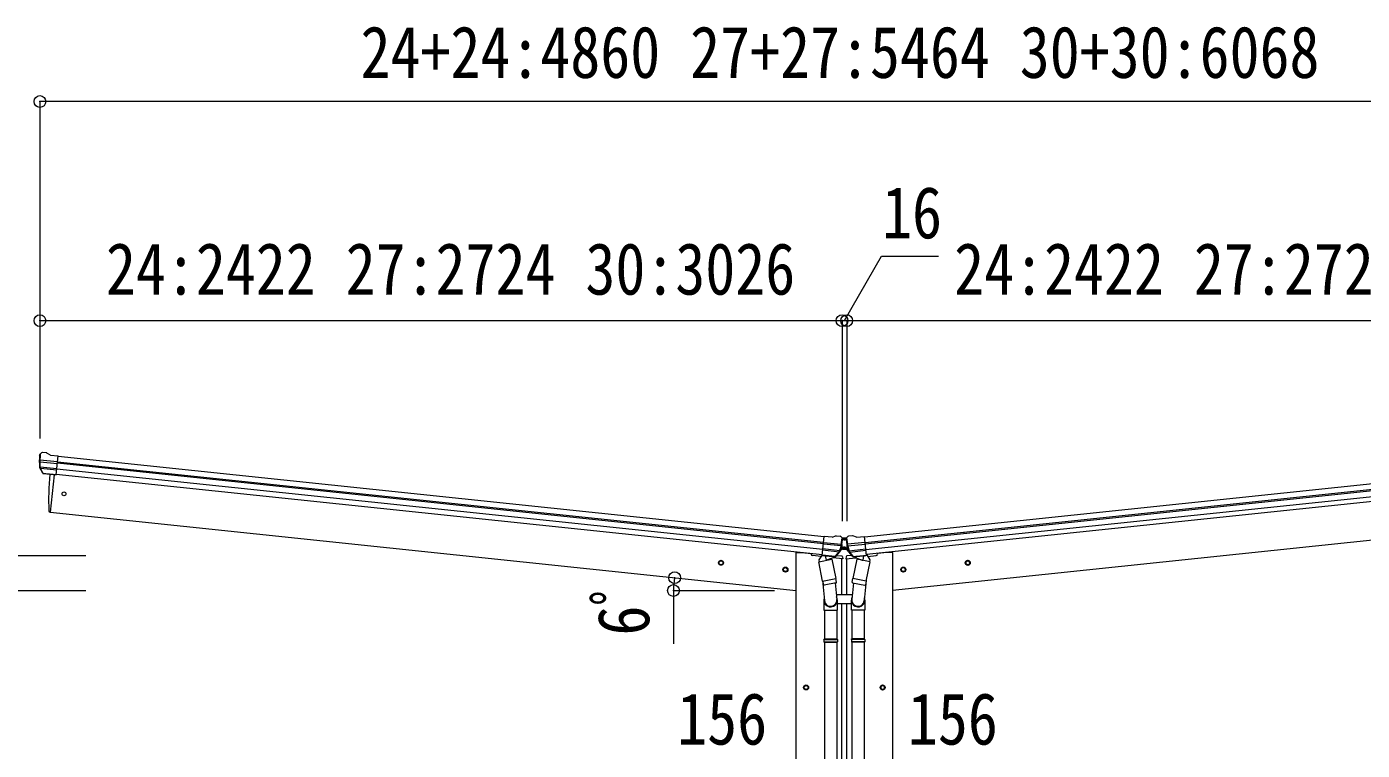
# Model space of a CAD drawing. Units: millimetres, scale not verified. Extents: x -31298 to 11243, y -7760 to 7760.
# Drawn here: x -8348 to -3812, y -2700 to -241 of the extents above; entities that cross this region are included whole.
import ezdxf
from ezdxf.enums import TextEntityAlignment as Align

# ---------------------------------------------------------------- set-up
doc = ezdxf.new("R2010")
doc.units = ezdxf.units.MM
doc.header["$LTSCALE"] = 40
doc.header["$PDMODE"] = 32
doc.header["$PDSIZE"] = 40
for name, color, linetype, lineweight in [('0-3_ELV2', 4, 'Continuous', 9), ('0-6_OTH_LINE', 6, 'Continuous', 9), ('0-9_OUTLINE', 7, 'Continuous', 9)]:
    doc.layers.add(name, color=color, linetype=linetype, lineweight=lineweight)
doc.styles.add('ＭＳ ゴシック', font='')
doc.styles.get('ＭＳ ゴシック').set_extended_font_data('MS Gothic')

msp = doc.modelspace()

# ---------------------------------------------------------------- linework, layer by layer
at = {"layer": '0-3_ELV2'}
for p, q in [((-8304.32, -1697.42), (-8304.01, -1695.57)), ((-8303.62, -1720.14), (-8244.02, -1726.41)), ((-8243.4, -1720.55), (-8303.14, -1714.27)), ((-8297.75, -1689.52), (-8302.93, -1693.72)), ((-8297.75, -1689.52), (-8297.74, -1689.52)), ((-8280.59, -1689.86), (-8294.08, -1688.44)), ((-8267.76, -1697.24), (-8279.36, -1690.27)), ((-8267.76, -1697.24), (-8241.24, -1700.02)), ((-8248.03, -1764.58), (-8241.24, -1700.02)), ((-5641.69, -1994.36), (-8243.44, -1720.91)), ((-5639.7, -1975.47), (-8241.45, -1702.01)), ((-5502.89, -1975.47), (-2901.14, -1702.01)), ((-5500.9, -1994.36), (-2899.15, -1720.91)), ((-8293.88, -1758.57), (-8304.01, -1740.31)), ((-8302.78, -1736.9), (-8245.75, -1742.89)), ((-8292.83, -1758.14), (-8302.28, -1739.84)), ((-8301.39, -1741.56), (-8246.22, -1747.36)), ((-8283.83, -1760.81), (-8291.52, -1760.01)), ((-8291.38, -1759.79), (-8248, -1764.35)), ((-8283.58, -1760.93), (-8283.83, -1760.81)), ((-8258.25, -1763.6), (-8283.58, -1760.93)), ((-8254.91, -1763.85), (-8268.3, -1891.24)), ((-8257.97, -1763.53), (-8258.25, -1763.6)), ((-8248.03, -1764.58), (-8257.97, -1763.53)), ((-8247.72, -1761.68), (-5645.97, -2035.14)), ((-5644.21, -2018.4), (-8245.96, -1744.95)), ((-5642.12, -1998.54), (-8243.88, -1725.09)), ((-5500.47, -1998.54), (-2898.71, -1725.09)), ((-5498.37, -2018.4), (-2896.62, -1744.95)), ((-2894.87, -1761.68), (-5496.61, -2035.14)), ((-8268.3, -1891.24), (-8270.35, -1890.96)), ((-8268.3, -1891.24), (-5734.79, -2157.53)), ((-2874.29, -1891.24), (-5407.79, -2157.53)), ((-5646.28, -2038.03), (-5639.49, -1973.48)), ((-5641.65, -1994.01), (-5581.91, -2000.29)), ((-5612.97, -1976.27), (-5639.49, -1973.48)), ((-5612.97, -1976.27), (-5600.18, -1971.86)), ((-5598.89, -1971.71), (-5585.4, -1973.13)), ((-5582.04, -1974.96), (-5582.04, -1974.95)), ((-5582.04, -1974.96), (-5577.85, -1980.14)), ((-5578.57, -1979.24), (-5578.54, -1979.01)), ((-5578.54, -1979.01), (-5564.04, -1979.01)), ((-5577.26, -1984.04), (-5577.17, -1982.17)), ((-5570.03, -1983.73), (-5569.19, -1983.73)), ((-5565.33, -1984.04), (-5565.41, -1982.17)), ((-5560.55, -1974.96), (-5564.74, -1980.14)), ((-5564.02, -1979.24), (-5564.04, -1979.01)), ((-5500.94, -1994.01), (-5560.68, -2000.29)), ((-5560.55, -1974.96), (-5560.55, -1974.95)), ((-5543.7, -1971.71), (-5557.19, -1973.13)), ((-5529.62, -1976.27), (-5542.41, -1971.86)), ((-5529.62, -1976.27), (-5503.1, -1973.48)), ((-5496.31, -2038.03), (-5503.1, -1973.48)), ((-5735.29, -4857.47), (-5735.29, -2028.47)), ((-5684.52, -2031.09), (-5684.1, -2034.32)), ((-5650.4, -2041.71), (-5679.66, -2038.64)), ((-5646.28, -2038.03), (-5636.33, -2039.08)), ((-5602.88, -2042.37), (-5646.25, -2037.81)), ((-5589.29, -2026.61), (-5644.47, -2020.81)), ((-5586.97, -2022.34), (-5644, -2016.35)), ((-5582.66, -2006.13), (-5642.27, -1999.86)), ((-5636.33, -2039.08), (-5636.08, -2039.2)), ((-5636.08, -2039.2), (-5610.75, -2041.86)), ((-5601.11, -2041.05), (-5588.07, -2025.11)), ((-5600.17, -2041.69), (-5586.48, -2025.93)), ((-5597.06, -2038.27), (-5580.21, -2040.04)), ((-5585.51, -2023.69), (-5580.13, -2017.51)), ((-5584.43, -2020.17), (-5581.26, -2016.52)), ((-5580.13, -2016.01), (-5578.37, -2016.01)), ((-5562.83, -2017.51), (-5580.13, -2017.51)), ((-5579.79, -2001.13), (-5579.79, -2013.54)), ((-5578.08, -2016.51), (-5579.79, -2013.54)), ((-5578.08, -2016.51), (-5564.51, -2016.51)), ((-5570.03, -2012.43), (-5569.19, -2012.43)), ((-5564.51, -2016.51), (-5562.79, -2013.54)), ((-5564.22, -2016.01), (-5562.83, -2016.01)), ((-5556.87, -2024.36), (-5562.83, -2017.51)), ((-5562.79, -2001.13), (-5562.79, -2013.54)), ((-5545.53, -2038.27), (-5562.38, -2040.04)), ((-5557.97, -2020.81), (-5561.7, -2016.52)), ((-5559.93, -2006.13), (-5500.32, -1999.86)), ((-5542.42, -2041.69), (-5556.11, -2025.93)), ((-5555.62, -2022.34), (-5498.59, -2016.35)), ((-5541.48, -2041.05), (-5554.52, -2025.11)), ((-5553.3, -2026.61), (-5498.12, -2020.81)), ((-5539.71, -2042.37), (-5496.33, -2037.81)), ((-5506.51, -2039.2), (-5531.84, -2041.86)), ((-5506.26, -2039.08), (-5506.51, -2039.2)), ((-5496.31, -2038.03), (-5506.26, -2039.08)), ((-5492.19, -2041.71), (-5462.93, -2038.64)), ((-5458.07, -2031.09), (-5458.49, -2034.32)), ((-5407.29, -4857.47), (-5407.29, -2028.47)), ((-5996.38, -2058.89), (-5989.52, -2055.84)), ((-5984.23, -2067.71), (-5991.09, -2070.77)), ((-5989.52, -2055.84), (-5983.45, -2060.25)), ((-5983.45, -2060.25), (-5984.23, -2067.71)), ((-5777.58, -2081.89), (-5770.73, -2078.83)), ((-5770.73, -2078.83), (-5764.65, -2083.25)), ((-5764.65, -2083.25), (-5765.44, -2090.71)), ((-5610.75, -2041.86), (-5610.48, -2041.79)), ((-5610.48, -2041.79), (-5602.78, -2042.6)), ((-5576.65, -2049.46), (-5610.38, -2045.92)), ((-5579.79, -2172.02), (-5579.79, -2049.13)), ((-5577.55, -2042.63), (-5576.65, -2049.46)), ((-5565.04, -2042.63), (-5565.94, -2049.46)), ((-5565.94, -2049.46), (-5532.21, -2045.92)), ((-5562.79, -2172.02), (-5562.79, -2049.13)), ((-5532.11, -2041.79), (-5539.81, -2042.6)), ((-5531.84, -2041.86), (-5532.11, -2041.79)), ((-5371.86, -2078.83), (-5377.94, -2083.25)), ((-5377.94, -2083.25), (-5377.15, -2090.71)), ((-5365.01, -2081.89), (-5371.86, -2078.83)), ((-5153.07, -2055.84), (-5159.14, -2060.25)), ((-5159.14, -2060.25), (-5158.36, -2067.71)), ((-5158.36, -2067.71), (-5151.5, -2070.77)), ((-5146.21, -2058.89), (-5153.07, -2055.84)), ((-5765.44, -2090.71), (-5772.29, -2093.76)), ((-5377.15, -2090.71), (-5370.29, -2093.76)), ((-5579.79, -4857.47), (-5579.79, -2202.02)), ((-5562.79, -4857.47), (-5562.79, -2202.02)), ((-5707.79, -2483.27), (-5701.29, -2479.52)), ((-5701.29, -2479.52), (-5694.79, -2483.27)), ((-5694.79, -2490.78), (-5701.29, -2494.53)), ((-5694.79, -2483.27), (-5694.79, -2490.78)), ((-5441.29, -2479.52), (-5447.79, -2483.27)), ((-5447.79, -2483.27), (-5447.79, -2490.78)), ((-5447.79, -2490.78), (-5441.29, -2494.53)), ((-5434.79, -2483.27), (-5441.29, -2479.52))]:
    msp.add_line(p, q, dxfattribs=at)
for points in [[(-5572.55, -1982.89), (-5573.39, -1982.89), (-5573.39, -1983.73), (-5572.55, -1983.73)], [(-5570.87, -1982.05), (-5570.87, -1981.21), (-5571.71, -1981.21), (-5571.71, -1982.05)], [(-5571.71, -1984.57), (-5571.71, -1985.41), (-5570.87, -1985.41), (-5570.87, -1984.57)], [(-5569.19, -1983.73), (-5569.19, -1982.89), (-5570.03, -1982.89)], [(-5735.29, -2028.47), (-5715.29, -2028.47), (-5684.44, -2031.72)], [(-5572.55, -2011.59), (-5573.39, -2011.59), (-5573.39, -2012.43), (-5572.55, -2012.43)], [(-5570.87, -2010.75), (-5570.87, -2009.91), (-5571.71, -2009.91), (-5571.71, -2010.75)], [(-5571.71, -2013.27), (-5571.71, -2014.11), (-5570.87, -2014.11), (-5570.87, -2013.27)], [(-5569.19, -2012.43), (-5569.19, -2011.59), (-5570.03, -2011.59)], [(-5407.29, -2028.47), (-5427.29, -2028.47), (-5458.15, -2031.72)], [(-5991.09, -2070.77), (-5997.16, -2066.35), (-5996.38, -2058.89)], [(-5772.29, -2093.76), (-5778.37, -2089.35), (-5777.58, -2081.89)], [(-5370.29, -2093.76), (-5364.22, -2089.35), (-5365.01, -2081.89)], [(-5151.5, -2070.77), (-5145.43, -2066.35), (-5146.21, -2058.89)], [(-5701.29, -2494.53), (-5707.79, -2490.78), (-5707.79, -2483.27)], [(-5441.29, -2494.53), (-5434.79, -2490.78), (-5434.79, -2483.27)]]:
    msp.add_lwpolyline(points, dxfattribs=at)
for centre, radius in [((-8221.5, -1828.69), 6.5), ((-5571.29, -1983.31), 3.5), ((-5571.29, -2012.01), 3.5), ((-5990.3, -2063.3), 8.5), ((-5990.3, -2063.3), 7.7), ((-5990.3, -2063.3), 6.5), ((-5771.51, -2086.3), 8.5), ((-5771.51, -2086.3), 7.7), ((-5771.51, -2086.3), 6.5), ((-5371.08, -2086.3), 8.5), ((-5371.08, -2086.3), 7.7), ((-5371.08, -2086.3), 6.5), ((-5152.28, -2063.3), 8.5), ((-5152.28, -2063.3), 7.7), ((-5152.28, -2063.3), 6.5), ((-5701.29, -2487.02), 8.5), ((-5701.29, -2487.02), 7.7), ((-5701.29, -2487.02), 6.5), ((-5441.29, -2487.02), 8.5), ((-5441.29, -2487.02), 7.7), ((-5441.29, -2487.02), 6.5)]:
    msp.add_circle(centre, radius, dxfattribs=at)
for centre, radius, start, end in [((-8103.42, -1718.53), 202, 174, 185.86084), ((-8306.41, -1719.92), 2.74, 355.56588, 0.97849), ((-8303.8, -1721.48), 1.35, 82.08073, 84.8395), ((-8103.42, -1718.53), 200.2, 180.46117, 185.79991), ((-8348.41, -1712.16), 45.32, 354.35482, 357.32878), ((-8110.76, -1719.07), 192.44, 173.42422, 178.5729), ((-8294.6, -1693.41), 5, 84.04426, 128.95574), ((-8280.91, -1692.84), 3, 59.02369, 83.97631), ((-8301.38, -1738.85), 3, 185.86084, 209), ((-8299.62, -1738.46), 3, 185.79991, 207.30889), ((-8291.27, -1757.11), 2.99, 208.99261, 254.7283), ((-7373.7, -1851.04), 900, 174.35013, 182.36081), ((-8269.93, -1887.98), 3, 182.36081, 262), ((-5599.2, -1974.7), 3, 84.02369, 108.97631), ((-5778.15, -1962.93), 202, 342.13916, 354), ((-5585.93, -1978.1), 5, 39.04426, 83.95574), ((-5771.08, -1964.98), 192.44, 349.4271, 354.57578), ((-5572.55, -1982.05), 0.84, 270, 0), ((-5572.55, -1984.57), 0.84, 0, 90), ((-5570.03, -1982.05), 0.84, 180, 270), ((-5570.03, -1984.57), 0.84, 90, 180), ((-5364.44, -1962.93), 202, 186, 197.86084), ((-5371.5, -1964.98), 192.44, 185.42422, 190.5729), ((-5556.66, -1978.1), 5, 96.04426, 140.95574), ((-5543.39, -1974.7), 3, 71.02369, 95.97631), ((-5679.14, -2033.66), 5, 187.5, 264), ((-5590.39, -2023.21), 3, 320.69111, 342.20009), ((-5778.15, -1962.93), 200.2, 342.20009, 347.53883), ((-5588.74, -2023.96), 3, 319, 342.13916), ((-5582.76, -2007.47), 1.35, 83.1605, 85.91927), ((-5579.89, -2006.49), 2.74, 167.02151, 172.43412), ((-5537.19, -2007.63), 45.32, 170.67122, 173.64518), ((-5580.13, -2017.51), 1.5, 90, 139), ((-5580.52, -2043.02), 3, 7.5, 84), ((-5572.55, -2010.75), 0.84, 270, 0), ((-5572.55, -2013.27), 0.84, 0, 90), ((-5570.03, -2010.75), 0.84, 180, 270), ((-5570.03, -2013.27), 0.84, 90, 180), ((-5562.07, -2043.02), 3, 96, 172.5), ((-5562.83, -2017.51), 1.5, 41, 90), ((-5605.4, -2007.63), 45.32, 6.35482, 9.32878), ((-5562.7, -2006.49), 2.74, 7.56588, 12.97849), ((-5559.83, -2007.47), 1.35, 94.08073, 96.8395), ((-5364.44, -1962.93), 200.2, 192.46117, 197.79991), ((-5553.85, -2023.96), 3, 197.86084, 221), ((-5552.2, -2023.21), 3, 197.79991, 219.30889), ((-5463.45, -2033.66), 5, 276, 352.5), ((-5602.43, -2039.72), 2.99, 273.2717, 319.00739), ((-5540.16, -2039.72), 2.99, 220.99261, 266.7283)]:
    msp.add_arc(centre, radius, start, end, dxfattribs=at)
for centre, major_axis, ratio, start_param, end_param in [((-8301.04, -1696.05), (2.34, 1.9), 0.995767, 1.5707963, 2.2972137), ((-8105.73, -1740.48), (20.92, 199.05), 0.994373, 1.5554317, 1.5718064), ((-8296.66, -1692.5), (-5.88, -1.31), 0.24881, 5.8190815, 5.8226003), ((-8302.06, -1697.02), (0.87, 5.91), 0.020485, 4.7140547, 5.6117533), ((-8293.5, -1756.56), (-1.08, 3.13), 0.040856, 4.1415604, 4.1696818), ((-8291.07, -1756.81), (0.11, 3), 0.642905, 2.0792573, 3.037247), ((-8291.13, -1756.91), (-3.53, -2.11), 0.650902, 0.9542299, 1.0270405), ((-8291.2, -1757.02), (-1.66, -2.51), 0.997631, 0.3902369, 0.4789948), ((-8105.73, -1740.48), (20.92, 199.05), 0.994373, 4.7113789, 4.7277536), ((-5579.39, -1983.19), (0.38, 5.97), 0.020485, 0.671432, 1.5691306), ((-5583.72, -1977.65), (5.48, -2.51), 0.24881, 0.460585, 0.4641038), ((-5580.18, -1982.03), (-1.9, 2.34), 0.995767, 3.9859716, 4.712389), ((-5562.41, -1982.03), (1.9, 2.34), 0.995767, 1.5707963, 2.2972137), ((-5558.87, -1977.65), (-5.48, -2.51), 0.24881, 5.8190815, 5.8226003), ((-5563.2, -1983.19), (-0.38, 5.97), 0.020485, 4.7140547, 5.6117533), ((-5362.13, -1984.88), (-20.92, 199.05), 0.994373, 4.7113789, 4.7277536), ((-5600.13, -2039.64), (1.71, 2.84), 0.040856, 2.1135035, 2.1416249), ((-5780.46, -1984.88), (20.92, 199.05), 0.994373, 4.7113789, 4.7277536), ((-5362.13, -1984.88), (-20.92, 199.05), 0.994373, 1.5554317, 1.5718064), ((-5542.46, -2039.64), (-1.71, 2.84), 0.040856, 4.1415604, 4.1696818), ((-5602.56, -2039.39), (0.51, 2.96), 0.642905, 3.2459383, 4.203928), ((-5602.48, -2039.61), (1.1, -2.8), 0.997631, 5.8041905, 5.8929484), ((-5602.52, -2039.49), (3.02, -2.79), 0.650902, 5.2561448, 5.3289554), ((-5540.02, -2039.39), (-0.51, 2.96), 0.642905, 2.0792573, 3.037247), ((-5540.07, -2039.49), (-3.02, -2.79), 0.650902, 0.9542299, 1.0270405), ((-5540.11, -2039.61), (-1.1, -2.8), 0.997631, 0.3902369, 0.4789948)]:
    msp.add_ellipse(centre, major_axis=major_axis, ratio=ratio, start_param=start_param, end_param=end_param, dxfattribs=at)
at = {"layer": '0-6_OTH_LINE'}
for p, q in [((-2839.17, -495.75), (-8303.34, -495.75)), ((-8303.34, -495.75), (-8303.34, -1634.22)), ((-8303.34, -1240.42), (-8303.34, -1640.58)), ((-8303.34, -1240.42), (-5579.29, -1240.42)), ((-5579.29, -1240.42), (-5563.21, -1240.42)), ((-5579.29, -1240.42), (-5579.29, -1921.55)), ((-5563.21, -1240.42), (-5563.21, -1921.55)), ((-5563.21, -1240.42), (-2839.17, -1240.42)), ((-9103.62, -2037.99), (-8147.22, -2037.99)), ((-8619.97, -2157.47), (-8147.22, -2157.47))]:
    msp.add_line(p, q, dxfattribs=at)
at = {"layer": '0-6_OTH_LINE', "lineweight": 18}
for q in [(-6151.71, -2338.97), (-5809.12, -2157.47)]:
    msp.add_line((-6151.71, -2157.47), q, dxfattribs=at)
at = {"layer": '0-6_OTH_LINE'}
msp.add_lwpolyline([(-5571.25, -1240.42), (-5444.87, -1021.52), (-5251.72, -1021.52)], dxfattribs=at)
msp.add_arc((-5913.92, -2157.47), 237.79, 169.47013, 180, dxfattribs=at)
for p in [(-8303.34, -495.75), (-8303.34, -1240.42), (-5579.29, -1240.42), (-5563.21, -1240.42), (-6147.71, -2114.02), (-6151.71, -2157.47)]:
    msp.add_point(p, dxfattribs=at)
at = {"layer": '0-9_OUTLINE'}
for p, q in [((-5647.04, -2036.64), (-5658.24, -2053.56)), ((-5646.11, -2036.45), (-5647.04, -2036.64)), ((-5603.63, -2042.61), (-5644.3, -2038.33)), ((-5636.59, -2039.53), (-5633.67, -2053.88)), ((-5538.96, -2042.61), (-5498.29, -2038.33)), ((-5506, -2039.53), (-5508.91, -2053.88)), ((-5496.48, -2036.45), (-5495.55, -2036.64)), ((-5495.55, -2036.64), (-5484.35, -2053.56)), ((-5658.49, -2060.1), (-5613.61, -2050.97)), ((-5645.13, -2125.76), (-5658.49, -2060.1)), ((-5658.24, -2053.56), (-5656.97, -2059.79)), ((-5607.45, -2044.77), (-5632.2, -2054.52)), ((-5615.79, -2048.05), (-5615.13, -2051.28)), ((-5613.61, -2050.97), (-5600.25, -2116.63)), ((-5606.98, -2042.91), (-5606.84, -2043.64)), ((-5528.98, -2050.97), (-5542.34, -2116.63)), ((-5535.6, -2042.91), (-5535.75, -2043.64)), ((-5535.14, -2044.77), (-5510.38, -2054.52)), ((-5484.1, -2060.1), (-5528.98, -2050.97)), ((-5526.8, -2048.05), (-5527.46, -2051.28)), ((-5497.46, -2125.76), (-5484.1, -2060.1)), ((-5484.35, -2053.56), (-5485.62, -2059.79)), ((-5645.57, -2123.62), (-5638.92, -2191.36)), ((-5645.13, -2125.76), (-5600.25, -2116.63)), ((-5645.12, -2125.75), (-5642.58, -2138.23)), ((-5599.32, -2131.23), (-5640.28, -2139.57)), ((-5597.77, -2128.87), (-5600.27, -2116.63)), ((-5597.99, -2130.27), (-5597.99, -2130.27)), ((-5544.81, -2128.87), (-5542.32, -2116.63)), ((-5544.6, -2130.27), (-5544.6, -2130.27)), ((-5543.27, -2131.23), (-5502.31, -2139.57)), ((-5497.46, -2125.76), (-5542.34, -2116.63)), ((-5497.02, -2123.62), (-5503.67, -2191.36)), ((-5497.47, -2125.75), (-5500.01, -2138.23)), ((-5602.66, -2131.91), (-5597.1, -2187.64)), ((-5543.93, -2172.02), (-5598.66, -2172.02)), ((-5539.93, -2131.91), (-5545.49, -2187.64)), ((-5640.95, -2190.14), (-5640.95, -2224.8)), ((-5594.95, -2224.8), (-5594.95, -2190.44)), ((-5594.95, -2202.02), (-5547.64, -2202.02)), ((-5547.64, -2224.8), (-5547.64, -2190.44)), ((-5501.64, -2190.14), (-5501.64, -2224.8)), ((-5640.95, -2224.8), (-5594.95, -2224.8)), ((-5638.95, -2224.8), (-5638.95, -2321.54)), ((-5596.95, -2224.8), (-5596.95, -2321.54)), ((-5501.64, -2224.8), (-5547.64, -2224.8)), ((-5545.64, -2224.8), (-5545.64, -2321.54)), ((-5503.64, -2224.8), (-5503.64, -2321.54)), ((-5640.95, -2323.54), (-5639.95, -2321.54)), ((-5640.95, -2323.54), (-5594.95, -2323.54)), ((-5640.95, -2323.54), (-5640.95, -2331.54)), ((-5640.95, -2331.54), (-5594.95, -2331.54)), ((-5640.95, -2331.54), (-5639.95, -2333.54)), ((-5639.95, -2321.54), (-5595.95, -2321.54)), ((-5639.95, -2333.54), (-5595.95, -2333.54)), ((-5638.95, -2333.54), (-5638.95, -3350.23)), ((-5596.95, -2333.54), (-5596.95, -3350.23)), ((-5594.95, -2323.54), (-5595.95, -2321.54)), ((-5547.64, -2323.54), (-5546.64, -2321.54)), ((-5501.64, -2323.54), (-5547.64, -2323.54)), ((-5501.64, -2331.54), (-5547.64, -2331.54)), ((-5502.64, -2321.54), (-5546.64, -2321.54)), ((-5502.64, -2333.54), (-5546.64, -2333.54)), ((-5545.64, -2333.54), (-5545.64, -3350.23)), ((-5503.64, -2333.54), (-5503.64, -3350.23)), ((-5501.64, -2323.54), (-5502.64, -2321.54)), ((-5501.64, -2331.54), (-5502.64, -2333.54)), ((-5501.64, -2323.54), (-5501.64, -2331.54))]:
    msp.add_line(p, q, dxfattribs=at)
for points in [[(-5594.95, -2323.54), (-5594.95, -2331.54), (-5595.95, -2333.54)], [(-5547.64, -2323.54), (-5547.64, -2331.54), (-5546.64, -2333.54)]]:
    msp.add_lwpolyline(points, dxfattribs=at)
for centre, radius, start, end in [((-5644.24, -2037.84), 0.5, 228.73754, 264), ((-5637.18, -2039.69), 0.604, 15.29405, 86.90158), ((-5505.41, -2039.69), 0.604, 93.09842, 164.70595), ((-5498.34, -2037.84), 0.5, 276, 311.26246), ((-5632.68, -2053.6), 1.03, 195.53431, 297.46103), ((-5607.82, -2043.84), 1, 291.5, 11.5), ((-5606.49, -2042.81), 0.5, 84, 191.5), ((-5603.58, -2042.11), 0.5, 264, 299.26246), ((-5539.01, -2042.11), 0.5, 240.73754, 276), ((-5536.09, -2042.81), 0.5, 348.5, 96), ((-5534.77, -2043.84), 1, 168.5, 248.5), ((-5509.91, -2053.6), 1.03, 242.53897, 344.46569), ((-5599.72, -2129.27), 2, 281.5, 330.09038), ((-5599.68, -2129.3), 1.95, 330.02234, 12.45983), ((-5542.91, -2129.3), 1.95, 167.54017, 209.97766), ((-5542.87, -2129.27), 2, 209.90962, 258.5), ((-5640.68, -2137.61), 2, 198.03157, 281.5), ((-5501.91, -2137.61), 2, 258.5, 341.96843), ((-5624.95, -2190.44), 30, 0, 2.54858), ((-5517.64, -2190.44), 30, 177.45142, 180)]:
    msp.add_arc(centre, radius, start, end, dxfattribs=at)
for centre, major_axis, start_param, end_param in [((-5617.95, -2190.14), (-23, 0), 5.9588909, 9.9444346), ((-5617.95, -2190.14), (-21, 0), 0.0583862, 3.2616355), ((-5524.64, -2190.14), (23, 0), 2.621936, 6.6074797), ((-5524.64, -2190.14), (21, 0), 3.0215498, 6.2247991)]:
    msp.add_ellipse(centre, major_axis=major_axis, ratio=0.996195, start_param=start_param, end_param=end_param, dxfattribs=at)

# ---------------------------------------------------------------- texts
at = {"layer": '0-6_OTH_LINE', "color": 7, "style": 'ＭＳ ゴシック', "width": 0.85}
for s, p in [('24+24:4860 27+27:5464 30+30:6068', (-7214.49, -468.38)), ('16', (-5443.21, -1013.64)), ('24:2422 27:2724 30:3026', (-8079.07, -1204.8)), ('24:2422 27:2724 30:3026', (-5198.45, -1204.8)), ('156', (-6139.01, -2733.89)), ('156', (-5355.53, -2733.89))]:
    msp.add_text(s, height=176, dxfattribs=at).set_placement(p, align=Align.BOTTOM_LEFT)
msp.add_text('6ﾟ', height=176, rotation=90, dxfattribs=at).set_placement((-6181.08, -2310.43), align=Align.BOTTOM_LEFT)

doc.saveas('drawing.dxf')
